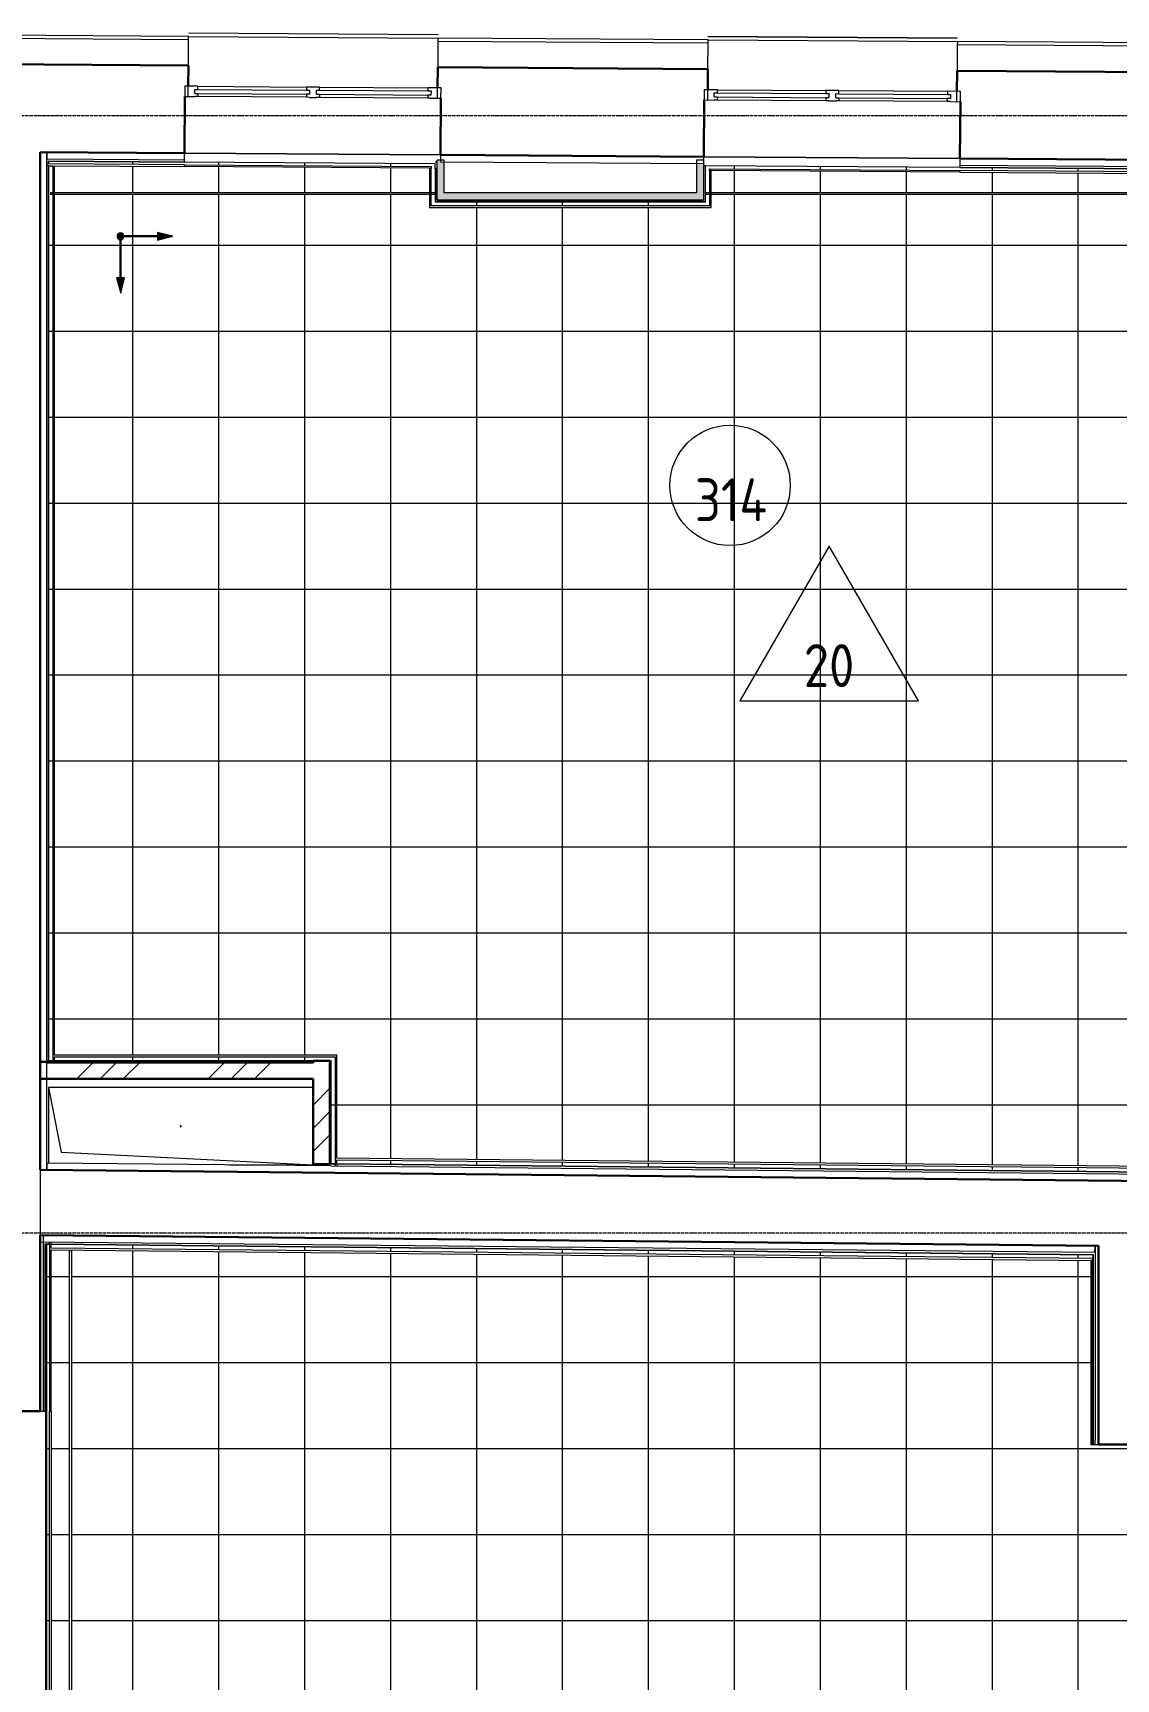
# Model space of a CAD drawing. Header units: millimetres. Extents: x -11798 to 72626, y -32713 to 44110.
# Drawn here: x -6459 to -158, y 33950 to 43525 of the extents above; entities that cross this region are included whole.
import ezdxf

# ---------------------------------------------------------------- set-up
doc = ezdxf.new("R2010")
doc.units = ezdxf.units.MM
doc.linetypes.add('ADSK_Линия сетки', pattern=[25, 20, -2.5, 0, -2.5])
for name, color, linetype, lineweight in [('_ Окна', 7, 'Continuous', 9), ('Марки', 7, 'Continuous', 20), ('Марки помещений', 7, 'Continuous', 20), ('Обобщенные модели', 7, 'Continuous', 18), ('Окна', 7, 'Continuous', 9), ('Оси', 7, 'Continuous', 9), ('Перекрытие штриховка', 7, 'Continuous', 18), ('Стены внутренние', 7, 'Continuous', 18), ('Стены наружные', 7, 'Continuous', 18), ('Стены несущие', 7, 'Continuous', 30), ('Стены отделка', 7, 'Continuous', 30), ('Стены штриховка', 7, 'Continuous', 9), ('Узлы', 7, 'Continuous', 18)]:
    doc.layers.add(name, color=color, linetype=linetype, lineweight=lineweight)
doc.layers.add('Линии', color=7, linetype='Continuous', lineweight=9, true_color=0x00a600)
doc.styles.add('GOST Common_2', font='GOST_Common.ttf', dxfattribs={"width": 0.9, "height": 250})
pattern_1 = [(45, (0, 0), (-381.661, 381.661), []), (45, (134.94, 0), (0, 763.322), []), (45, (-134.94, 0), (0, 763.322), [])]

# ---------------------------------------------------------------- blocks, each defined once
blk = doc.blocks.new('окна_rehau_двупольное_2_фрамуги - 1490х2400 и 2410 _нов_ ок8-2177784-План полов 3-го этажа')
at = {"layer": '_ Окна', "lineweight": 18}
for p, q in [((-669, 135), (-745, 135)), ((-745, 135), (-745, 75)), ((-687, 93), (-687, 117)), ((-687, 117), (-669, 117)), ((-669, 117), (-669, 135)), ((38, 135), (-38, 135)), ((-38, 135), (-38, 117)), ((-38, 117), (-20, 117)), ((-20, 117), (-20, 93)), ((20, 93), (20, 117)), ((20, 117), (38, 117)), ((38, 117), (38, 135)), ((669, 135), (669, 117)), ((745, 135), (669, 135)), ((669, 117), (687, 117)), ((687, 117), (687, 93)), ((745, 75), (745, 135)), ((-745, 75), (-687, 75)), ((-687, 93), (-669, 93)), ((-669, 75), (-687, 75)), ((-669, 93), (-669, 75)), ((-38, 93), (-38, 75)), ((-20, 93), (-38, 93)), ((-20, 75), (-38, 75)), ((-20, 75), (20, 75)), ((20, 93), (38, 93)), ((38, 75), (20, 75)), ((38, 93), (38, 75)), ((669, 93), (669, 75)), ((687, 93), (669, 93)), ((687, 75), (669, 75)), ((687, 75), (745, 75))]:
    blk.add_line(p, q, dxfattribs=at)
at = {"layer": '_ Окна'}
for p, q in [((-725, 75), (-725, 135)), ((-669, 117), (-38, 117)), ((38, 117), (669, 117)), ((725, 75), (725, 135)), ((-687, 93), (-20, 93)), ((20, 93), (687, 93))]:
    blk.add_line(p, q, dxfattribs=at)
at = {"layer": 'Окна'}
for p, q in [((-669, 135), (-38, 135)), ((38, 135), (669, 135)), ((-38, 75), (-669, 75)), ((669, 75), (38, 75))]:
    blk.add_line(p, q, dxfattribs=at)
blk = doc.blocks.new('окна_rehau_двупольное_2_фрамуги - 1490х2400 и 2410 _нов_ ок8-V39-План полов 3-го этажа')
at = {"layer": '_ Окна', "lineweight": 18}
for p, q in [((-669, 135), (-745, 135)), ((-745, 135), (-745, 75)), ((-687, 93), (-687, 117)), ((-687, 117), (-669, 117)), ((-669, 117), (-669, 135)), ((38, 135), (-38, 135)), ((-38, 135), (-38, 117)), ((-38, 117), (-20, 117)), ((-20, 117), (-20, 93)), ((20, 93), (20, 117)), ((20, 117), (38, 117)), ((38, 117), (38, 135)), ((669, 135), (669, 117)), ((745, 135), (669, 135)), ((669, 117), (687, 117)), ((687, 117), (687, 93)), ((745, 75), (745, 135)), ((-745, 75), (-687, 75)), ((-687, 93), (-669, 93)), ((-669, 75), (-687, 75)), ((-669, 93), (-669, 75)), ((-38, 93), (-38, 75)), ((-20, 93), (-38, 93)), ((-20, 75), (-38, 75)), ((-20, 75), (20, 75)), ((20, 93), (38, 93)), ((38, 75), (20, 75)), ((38, 93), (38, 75)), ((669, 93), (669, 75)), ((687, 93), (669, 93)), ((687, 75), (669, 75)), ((687, 75), (745, 75))]:
    blk.add_line(p, q, dxfattribs=at)
at = {"layer": '_ Окна'}
for p, q in [((-725, 75), (-725, 135)), ((-669, 117), (-38, 117)), ((38, 117), (669, 117)), ((725, 75), (725, 135)), ((-687, 93), (-20, 93)), ((20, 93), (687, 93))]:
    blk.add_line(p, q, dxfattribs=at)
at = {"layer": 'Окна'}
for p, q in [((-669, 135), (-38, 135)), ((38, 135), (669, 135)), ((-38, 75), (-669, 75)), ((669, 75), (38, 75))]:
    blk.add_line(p, q, dxfattribs=at)
blk = doc.blocks.new('GM_Отверстие прямоугольное _в плите_ - Отверстие-6220789-План полов 3-го этажа')
at = {"layer": 'Обобщенные модели'}
for p, q in [((770, 225), (-770, 225)), ((-770, 225), (-770, -214.5)), ((-770, 225), (-695, -150)), ((770, 225), (-770, 225)), ((-770, 225), (-770, -214.5)), ((-695, -150), (770, -225)), ((284.5, -225), (770, -225)), ((284.5, -225), (770, -225)), ((770, -225), (770, -221.4)), ((770, -225), (770, -221.4))]:
    blk.add_line(p, q, dxfattribs=at)
for start, end in [(0, 180), (180, 360), (240, 0), (0, 105), (195, 210)]:
    blk.add_arc((0, 0), 2.5, start, end, dxfattribs=at)
blk = doc.blocks.new('ADSK_Марка_Помещение_ОдноЗначение - Номер-159740-План полов 3-го этажа')
at = {"layer": 'Марки помещений'}
blk.add_circle((0, 0), 3.5, dxfattribs=at)
blk = doc.blocks.new('ADSK_Марка_ПерекрытиеПол - Экземпляр_Отделка пола-158379-План полов 3-го этажа')
at = {"layer": 'Марки', "color": 1, "true_color": 0xff0000}
for p, q in [((0, 9), (-5.196, 0)), ((5.196, 0), (0, 9)), ((-5.196, 0), (5.196, 0))]:
    blk.add_line(p, q, dxfattribs=at)

msp = doc.modelspace()

# ---------------------------------------------------------------- hatches: boundary and pattern name
at = {"layer": 'Перекрытие штриховка', "lineweight": 9, "true_color": 0x787878}
h = msp.add_hatch(dxfattribs=at)
h.set_pattern_fill('FP_43', color=8, style=0, pattern_type=2)
h.set_pattern_definition([(0, (122.2, 23790.47), (0, 500), []), (90, (122.2, 23790.47), (-500, 3e-14), [])])
h.paths.add_polyline_path([(2672.568, 37274.273), (2674.579, 37272.273), (2674.401, 37274.273)])
h.paths.add_polyline_path([(1696.92, 36450.753), (1696.92, 36459.752), (1682.01, 36459.902), (1682.01, 36511.904), (1672.529, 36511.999), (1672.618, 36520.998), (1767.614, 36520.052), (1771.221, 36882.034), (1782.652, 36881.92), (1782.981, 36893.285), (2382.765, 36893.285), (2382.765, 37293.285), (2407.765, 37293.285), (2408.513, 37274.273), (2672.568, 37274.273), (2672.401, 37297.273), (2387.765, 37297.273), (2387.765, 37307.273), (2639.4, 37307.273), (2612.903, 42510.38), (1870.708, 42510.38), (1870.708, 42585.628), (-2513.156, 42585.628), (-2513.156, 42510.38), (-4151.697, 42510.38), (-4151.697, 42585.628), (-6332.788, 42585.628), (-6332.788, 37579.64), (-4690.225, 37579.64), (-4690.225, 36979.419), (371.619, 36928.981), (370.772, 36918.989), (-4690.225, 36969.418), (-4690.225, 36946.417), (371.29, 36895.983), (367.683, 36534.001), (462.678, 36533.054), (462.589, 36524.055), (452.589, 36524.055), (452.071, 36472.157), (437.07, 36472.157), (437.072, 36463.307), (452.876, 36464.005), (454.314, 36466.425), (459.981, 36463.078), (464.491, 36464.005), (489.366, 36506.115), (497.976, 36501.029), (502.553, 36508.778), (581.975, 36461.862), (1551.927, 36452.197), (1632.268, 36497.521), (1636.69, 36489.682), (1645.952, 36493.616), (1670.95, 36451.012), (1675.227, 36451.719), (1679.659, 36454.219), (1681.528, 36450.906), (1684.081, 36450.881)])
h.paths.add_polyline_path([(2407.765, 36863.691), (2407.765, 36868.285), (1954.214, 36868.21), (2397.765, 36863.79)])
h.paths.add_polyline_path([(1782.881, 36904.919), (1771.45, 36905.033), (1771.549, 36915.032), (1782.981, 36914.918), (1782.882, 36905.033)])
h.paths.add_polyline_path([(-4723.225, 36946.746), (-4700.225, 36946.746), (-4700.225, 37569.64), (-6332.788, 37569.64), (-6332.788, 37546.64), (-4725.225, 37546.64), (-4724.901, 37544.64), (-4723.225, 37544.64), (-4723.225, 36951.227)])
h.paths.add_polyline_path([(-4723.225, 36944.746), (-4723.457, 36946.517), (-4725.225, 36944.766)])
h.paths.add_polyline_path([(2645.786, 42543.38), (2647.725, 42545.38), (2645.776, 42545.38)])
h.paths.add_polyline_path([(2649.4, 37307.273), (2672.401, 37307.273), (2645.776, 42543.38), (1905.708, 42543.38), (1905.708, 42545.38), (1903.708, 42545.38), (1903.708, 42723.314), (-2546.156, 42753.245), (-2546.156, 42597.628), (-2523.156, 42597.628), (-2523.156, 42735.09), (1880.708, 42705.468), (1880.708, 42597.628), (1895.837, 42597.628), (1895.837, 42585.628), (1880.708, 42585.628), (1880.708, 42520.38), (2622.903, 42520.38), (2647.776, 37626.813)])
h.paths.add_polyline_path([(-6365.788, 37546.64), (-6342.788, 37546.64), (-6342.788, 42585.628), (-6357.788, 42585.628), (-6357.788, 42597.628), (-6342.788, 42597.628), (-6342.788, 42753.161), (-6365.788, 42753.094), (-6365.788, 37569.64)])
h.paths.add_polyline_path([(-6367.788, 37544.64), (-6365.788, 37544.64), (-6365.788, 37546.64)])
h.paths.add_polyline_path([(-2548.156, 42520.38), (-2523.156, 42520.38), (-2523.156, 42585.628), (-2546.156, 42585.628), (-2546.156, 42545.38), (-2548.156, 42545.38), (-2548.156, 42543.38), (-4116.697, 42543.38), (-4116.697, 42545.38), (-4118.697, 42545.38), (-4118.697, 42585.628), (-4141.697, 42585.628), (-4141.697, 42520.38), (-2573.291, 42520.38)])
h.paths.add_polyline_path([(-66.43, 42597.628), (1870.708, 42597.628), (1870.708, 42695.535), (-2513.156, 42725.022), (-2513.156, 42597.628), (-1076.751, 42597.628)])
h.paths.add_polyline_path([(-6332.788, 42597.628), (-4151.697, 42597.628), (-4151.697, 42738.424), (-6332.788, 42753.094), (-6332.788, 42745.714)])
h.paths.add_polyline_path([(-4141.697, 42597.628), (-4118.697, 42597.628), (-4118.697, 42763.822), (-6365.788, 42778.937), (-6365.788, 42763.316), (-4141.697, 42748.356), (-4141.697, 42735.764)])
h.paths.add_polyline_path([(-2555.999, 42753.311), (-2556.985, 42755.318), (-2558.156, 42755.311), (-2556.999, 42753.318), (-2556.649, 42753.316)])
h.paths.add_polyline_path([(-6365.788, 42778.937), (-6367.788, 42780.95), (-6367.788, 42778.95)])
h = msp.add_hatch(dxfattribs=at)
h.set_pattern_fill('FP_44', color=8, style=0, pattern_type=2)
h.set_pattern_definition([(270, (1622.2, 20790.47), (500, 3e-14), []), (0, (1622.2, 20790.47), (0, 500), [])])
h.paths.add_polyline_path([(-1006.598, 28867.307), (-1005.204, 28867.913), (-1006.598, 28869.307)])
h.paths.add_polyline_path([(-6385.788, 28869.307), (-6362.788, 28869.307), (-6362.788, 28892.307), (-6385.788, 28892.307)])
h.paths.add_polyline_path([(-6387.788, 28867.307), (-6385.788, 28869.307), (-6387.788, 28869.307)])
h.paths.add_polyline_path([(-6233.951, 28869.307), (-1039.598, 28869.307), (-1039.598, 28892.307), (-6233.951, 28892.307), (-6233.951, 28882.201), (-6245.951, 28882.201), (-6245.951, 28892.307), (-6352.788, 28892.307), (-6352.788, 28869.307), (-6245.951, 28869.307)])
h.paths.add_polyline_path([(-1029.598, 28869.307), (-1006.598, 28869.307), (-1006.598, 31482.297), (-994.598, 31482.297), (-994.598, 31469.797), (-955, 31469.797), (-955, 31494.797), (-305, 31494.797), (-305, 33915), (-295, 33914.137), (-295, 31894.797), (-292, 31894.797), (-292, 33915), (50, 33915), (50, 34010), (59, 34010), (59, 34000), (111, 34000), (111, 33985), (120, 33985), (120, 34000.392), (116.706, 34002.294), (120, 34008), (120, 34011.939), (76.672, 34036.954), (81.672, 34045.615), (73.878, 34050.115), (120, 34130), (120, 35100), (73.878, 35179.885), (81.672, 35184.385), (76.672, 35193.046), (120, 35219.046), (120, 35222), (116.706, 35227.706), (120, 35229.608), (120, 35245), (111, 35245), (111, 35230), (59, 35230), (59, 35220), (50, 35220), (50, 35315), (-292, 35315), (-292, 36418.568), (-6352.788, 36478.959), (-6352.681, 36455.958), (-295, 36395.597), (-295, 35315), (-305, 35315), (-305, 36385.696), (-6352.788, 36445.958), (-6352.788, 33798.253), (-6245.951, 33798.253), (-6245.951, 36443.493), (-6233.951, 36443.493), (-6233.951, 33798.253), (-6181.576, 33798.253), (-6181.576, 31428.253), (-6352.788, 31428.253), (-6352.788, 28902.307), (-6245.951, 28902.307), (-6245.951, 31392.806), (-6233.951, 31392.806), (-6233.951, 28902.307), (-1039.598, 28902.307), (-1039.598, 31510.797), (-1029.598, 31510.797), (-1029.598, 28871.782)])
h.paths.add_polyline_path([(-6385.788, 28902.307), (-6362.788, 28902.307), (-6362.788, 31438.253), (-6191.576, 31438.253), (-6191.576, 33788.253), (-6362.788, 33788.253), (-6362.788, 36479.059), (-6385.788, 36479.059), (-6385.788, 33780.253), (-6201.576, 33780.253), (-6201.576, 33778.253), (-6199.576, 33778.253), (-6199.576, 31448.253), (-6201.576, 31448.253), (-6201.587, 31446.253), (-6385.788, 31446.253), (-6385.788, 29087.584)])
h.paths.add_polyline_path([(-290, 36418.548), (-290.101, 36420.449), (-292, 36418.568)])
h.paths.add_polyline_path([(-6385.788, 36479.288), (-6387.788, 36481.059), (-6387.788, 36479.308)])
at = {"layer": 'Стены внутренние'}
h = msp.add_hatch(color=256, dxfattribs=at)
h.paths.add_polyline_path([(-4087.616, 42784.905), (-4106.697, 42784.905), (-4106.241, 42595.38), (-4087.616, 42595.38), (-4087.616, 42775.823)])
h.paths.add_polyline_path([(-4086.885, 42595.38), (-4066.697, 42595.38), (-4066.697, 42775.473), (-4086.885, 42775.609), (-4087.616, 42595.38)])
for points in [[(-2558.156, 42555.38), (-2558.156, 42765.326), (-2598.156, 42765.318), (-2598.156, 42555.38)], [(-3097.395, 42555.38), (-2598.156, 42555.38), (-2598.156, 42595.38), (-4106.697, 42595.38), (-4106.697, 42555.38), (-4083.997, 42555.38)]]:
    msp.add_hatch(color=256, dxfattribs=at).paths.add_polyline_path(points)
at = {"layer": 'Стены внутренние', "lineweight": 9}
h = msp.add_hatch(dxfattribs=at)
h.set_pattern_fill('FP_1', color=256, style=0, pattern_type=2)
h.set_pattern_definition(pattern_1)
h.paths.add_polyline_path([(-6229.432, 37440.64), (-4829.225, 37440.64), (-4829.225, 37534.64), (-6332.788, 37540.64), (-6337.794, 37534.64), (-6365.788, 37534.64), (-6365.788, 37540.64), (-6371.788, 37540.64), (-6377.788, 37534.64), (-6377.788, 37440.64), (-6369.225, 37440.64)])
h = msp.add_hatch(dxfattribs=at)
h.set_pattern_fill('FP_1', color=256, style=0, pattern_type=2)
h.set_pattern_definition(pattern_1)
h.paths.add_polyline_path([(-4729.225, 36944.243), (-4729.225, 37546.64), (-4829.225, 37546.64), (-4829.225, 36944.243)])
at = {"layer": 'Узлы', "true_color": 0xff0000}
for points in [[(-5949.779, 42322.757), (-5944.603, 42323.438), (-5939.779, 42325.436), (-5935.637, 42328.615), (-5932.459, 42332.757), (-5930.461, 42337.58), (-5929.815, 42343.026), (-5930.461, 42347.933), (-5932.459, 42352.757), (-5935.637, 42356.899), (-5939.779, 42360.077), (-5944.603, 42362.075), (-5949.779, 42362.757), (-5954.956, 42362.075), (-5959.779, 42360.077), (-5963.922, 42356.899), (-5967.1, 42352.757), (-5969.098, 42347.933), (-5969.779, 42342.757), (-5969.098, 42337.58), (-5967.1, 42332.757), (-5963.922, 42328.615), (-5959.779, 42325.436), (-5954.956, 42323.438)], [(-5735.128, 42319.131), (-5648.039, 42343.026), (-5735.128, 42364.74), (-5735.128, 42322.757)], [(-5948.54, 42012.542), (-5926.557, 42100.712), (-5972.165, 42100.712), (-5949.779, 42017.167)]]:
    msp.add_hatch(color=1, dxfattribs=at).paths.add_polyline_path(points)

# ---------------------------------------------------------------- linework, layer by layer
at = {"layer": 'Линии', "color": 1, "lineweight": 30, "true_color": 0xff0000}
for q in [(-5649.779, 42342.757), (-5949.779, 42042.757)]:
    msp.add_line((-5949.779, 42342.757), q, dxfattribs=at)
at = {"layer": 'Линии', "color": 1, "lineweight": 18, "true_color": 0xff0000}
for p, q in [((-5646.958, 42342.757), (-5735.128, 42364.74)), ((-5735.128, 42364.74), (-5735.128, 42319.131)), ((-5735.128, 42319.131), (-5646.958, 42342.757)), ((-5972.165, 42100.712), (-5948.54, 42012.542)), ((-5926.557, 42100.712), (-5972.165, 42100.712)), ((-5948.54, 42012.542), (-5926.557, 42100.712))]:
    msp.add_line(p, q, dxfattribs=at)
for start, end in [(0, 180), (180, 0)]:
    msp.add_arc((-5949.779, 42342.757), 20, start, end, dxfattribs=at)
at = {"layer": 'Оси', "linetype": 'ADSK_Линия сетки'}
for p, q in [((-10997.814, 43045), (56004.853, 43045)), ((-10997.814, 36545), (56004.853, 36545))]:
    msp.add_line(p, q, dxfattribs=at)
at = {"layer": 'Стены внутренние'}
for p, q in [((-4087.616, 42815.638), (-5577.583, 42825.644)), ((-5577.583, 42825.636), (-4087.616, 42815.614)), ((-1065.683, 42795.343), (-2555.649, 42805.349)), ((-2555.649, 42805.31), (-1065.683, 42795.288)), ((-4151.697, 42738.424), (-5578.104, 42748.018)), ((-5578.037, 42758.018), (-4141.697, 42748.356)), ((-4151.697, 42736.066), (-4151.697, 42738.424)), ((-4141.697, 42748.356), (-4141.697, 42735.999)), ((-2523.156, 42735.09), (-1066.153, 42725.29)), ((-2523.156, 42725.089), (-2523.156, 42735.09)), ((-1066.22, 42715.29), (-2513.156, 42725.022)), ((-6357.788, 42597.628), (-6342.788, 42597.628)), ((-6357.788, 42597.628), (-6357.788, 42585.628)), ((-6342.788, 42585.628), (-6357.788, 42585.628)), ((-6332.788, 42597.628), (-4151.697, 42597.628)), ((-4151.697, 42585.628), (-6332.788, 42585.628)), ((-4141.697, 42597.628), (-4118.697, 42597.628)), ((-4118.697, 42585.628), (-4141.697, 42585.628)), ((-2546.156, 42597.628), (-2523.156, 42597.628)), ((-2523.156, 42585.628), (-2546.156, 42585.628)), ((-2513.156, 42597.628), (1870.708, 42597.628)), ((1870.708, 42585.628), (-2513.156, 42585.628)), ((-6245.951, 33798.253), (-6245.951, 36443.493)), ((-6245.951, 36443.493), (-6233.951, 36443.493)), ((-6233.951, 36443.493), (-6233.951, 33798.253)), ((-6362.788, 33788.253), (-6362.788, 35508.253)), ((-6352.788, 35508.253), (-6352.788, 33798.253))]:
    msp.add_line(p, q, dxfattribs=at)
at = {"layer": 'Стены наружные'}
for p, q in [((-5553.016, 43505.495), (-4103.049, 43495.757)), ((-5552.882, 43525.494), (-5552.889, 43524.494)), ((-4102.921, 43514.756), (-5552.889, 43524.494)), ((-5552.882, 43525.494), (-4102.915, 43515.756)), ((-4102.915, 43515.756), (-4102.921, 43514.756)), ((-2532.955, 43504.212), (-2532.948, 43505.212)), ((-1082.988, 43494.474), (-2532.955, 43504.212)), ((-2532.948, 43505.212), (-1082.981, 43495.474)), ((-2531.083, 43485.2), (-1081.115, 43475.462)), ((-1082.981, 43495.474), (-1082.988, 43494.474)), ((-4118.697, 42763.822), (-5577.932, 42773.637)), ((-4118.697, 42775.823), (-4106.697, 42775.742)), ((-4118.697, 42735.845), (-4118.697, 42763.822)), ((-2555.985, 42755.311), (-2555.999, 42753.311)), ((-1066.032, 42743.289), (-2546.156, 42753.245)), ((-6385.788, 35508.253), (-6385.788, 33780.253))]:
    msp.add_line(p, q, dxfattribs=at)
at = {"layer": 'Стены несущие'}
for p, q in [((-5554.158, 43335.499), (-6927.788, 43344.724)), ((-5554.964, 43215.501), (-5554.158, 43335.499)), ((-4104.191, 43325.761), (-4104.997, 43205.763)), ((-4104.191, 43325.761), (-2532.224, 43315.203)), ((-2533.03, 43195.206), (-2532.224, 43315.203)), ((-1082.257, 43305.465), (-1083.063, 43185.468)), ((-1082.257, 43305.465), (450.713, 43295.17)), ((-5577.583, 42825.644), (-5575.366, 43155.637)), ((-4085.4, 43145.63), (-4087.616, 42815.638)), ((-2555.649, 42805.349), (-2553.433, 43135.342)), ((-1063.466, 43125.335), (-1065.683, 42795.343)), ((-6417.788, 42831.287), (-5577.583, 42825.644)), ((-6417.788, 36911.628), (-6417.788, 42831.287)), ((-4087.616, 42815.638), (-4086.616, 42815.631)), ((-4086.616, 42815.631), (-2555.649, 42805.349)), ((-1065.683, 42795.343), (427.288, 42785.316)), ((-4829.225, 37540.64), (-6416.225, 37540.64)), ((-6416.225, 37540.64), (-6416.225, 37440.64)), ((-4829.225, 37546.64), (-4829.225, 37534.64)), ((-4729.225, 37546.64), (-4829.225, 37546.64)), ((-4729.225, 36944.243), (-4729.225, 37546.64)), ((-6416.225, 37440.64), (-4829.225, 37440.64)), ((-4829.225, 37440.64), (-4829.225, 36944.243)), ((-6417.788, 36911.628), (370.772, 36843.986)), ((-4829.225, 36944.243), (-4729.225, 36944.243)), ((-6417.788, 36531.61), (-260, 36470.252)), ((-6417.788, 36531.61), (-6417.788, 35508.253)), ((-260, 35315), (-260, 36470.252)), ((-6747.788, 35508.253), (-6417.788, 35508.253)), ((-260, 35315), (50, 35315))]:
    msp.add_line(p, q, dxfattribs=at)
at = {"layer": 'Стены отделка', "lineweight": 9}
for p, q in [((-5553.016, 43505.495), (-7097.788, 43515.869)), ((-5554.158, 43335.499), (-5553.151, 43485.495)), ((-5553.151, 43485.495), (-5553.016, 43505.495)), ((-4103.049, 43495.757), (-4104.191, 43325.761)), ((-2531.083, 43485.2), (-4103.049, 43495.757)), ((-2531.217, 43465.2), (-2531.083, 43485.2)), ((-1081.115, 43475.462), (-1081.25, 43455.462)), ((451.855, 43465.166), (-1081.115, 43475.462)), ((-2532.224, 43315.203), (-2531.217, 43465.2)), ((-1081.25, 43455.462), (-1082.257, 43305.465)), ((-6377.788, 42831.287), (-6417.788, 42831.287)), ((-6377.788, 36911.628), (-6377.788, 42831.287)), ((-6377.518, 42831.017), (-6377.787, 42791.018)), ((-5577.583, 42825.636), (-6377.518, 42831.017)), ((-5577.932, 42773.637), (-5577.583, 42825.636)), ((-4087.616, 42815.614), (-4087.885, 42775.615)), ((-2555.649, 42805.31), (-4087.616, 42815.614)), ((-2555.999, 42753.311), (-2555.649, 42805.31)), ((-6365.788, 42763.316), (-6365.788, 42778.937)), ((-6365.788, 42778.937), (-5577.932, 42773.637)), ((-5578.037, 42758.018), (-6365.788, 42763.316)), ((-6365.788, 37546.64), (-6365.788, 42753.316)), ((-6365.788, 42753.316), (-6342.788, 42753.161)), ((-6342.788, 42753.161), (-6342.788, 37540.64)), ((-6332.788, 37579.64), (-6332.788, 42753.094)), ((-6332.788, 42753.094), (-5578.104, 42748.018)), ((-5578.104, 42748.018), (-5578.037, 42758.018)), ((-4141.697, 42735.999), (-4151.697, 42736.066)), ((-4151.697, 42736.066), (-4151.697, 42510.38)), ((-4141.697, 42520.38), (-4141.697, 42735.999)), ((-4106.697, 42735.764), (-4118.697, 42735.845)), ((-4118.697, 42735.845), (-4118.697, 42545.38)), ((-4066.697, 42784.905), (-4106.697, 42784.905)), ((-4106.697, 42555.38), (-4106.697, 42784.905)), ((-4087.885, 42775.615), (-4086.885, 42775.609)), ((-4086.885, 42775.609), (-2555.918, 42765.311)), ((-4066.697, 42595.38), (-4066.697, 42784.905)), ((-2598.156, 42784.905), (-2598.156, 42595.38)), ((-2558.156, 42784.905), (-2598.156, 42784.905)), ((-2558.156, 42784.905), (-2558.156, 42555.38)), ((-2546.156, 42753.245), (-2555.999, 42753.311)), ((-2546.156, 42545.38), (-2546.156, 42753.245)), ((-2513.156, 42725.022), (-2523.156, 42725.089)), ((-2523.156, 42725.089), (-2523.156, 42520.38)), ((-2513.156, 42510.38), (-2513.156, 42725.022)), ((-1066.153, 42725.29), (-1066.22, 42715.29)), ((-1066.22, 42715.29), (426.751, 42705.248)), ((426.818, 42715.247), (-1066.153, 42725.29)), ((-1065.683, 42795.288), (-1066.032, 42743.289)), ((-1066.032, 42743.289), (426.939, 42733.247)), ((427.288, 42785.246), (-1065.683, 42795.288)), ((-2523.156, 42520.38), (-4141.697, 42520.38)), ((-4116.697, 42543.38), (-2548.156, 42543.38)), ((-4106.697, 42555.38), (-2558.156, 42555.38)), ((-2598.156, 42595.38), (-4066.697, 42595.38)), ((-4151.697, 42510.38), (-2513.156, 42510.38)), ((-4829.225, 37546.64), (-6365.788, 37546.64)), ((-4690.225, 37579.64), (-6332.788, 37579.64)), ((-6332.788, 37540.64), (-6332.788, 37569.64)), ((-6332.788, 37569.64), (-4700.225, 37569.64)), ((-4725.225, 37546.64), (-4729.225, 37546.64)), ((-4723.225, 36946.746), (-4723.225, 37544.64)), ((-4700.225, 37569.64), (-4700.225, 36946.517)), ((-4690.225, 36979.419), (-4690.225, 37579.64)), ((-6377.788, 37534.64), (-4829.225, 37534.64)), ((-4735.225, 37534.64), (-4735.225, 36934.865)), ((-4729.225, 37534.64), (-4735.225, 37534.64)), ((371.619, 36928.981), (-4690.225, 36979.419)), ((-4690.225, 36946.417), (-4690.225, 36969.418)), ((-4690.225, 36969.418), (371.519, 36918.982)), ((-6417.788, 36911.628), (-6377.788, 36911.628)), ((-6377.275, 36951.227), (-6377.674, 36911.229)), ((-4725.225, 36934.765), (-6377.275, 36951.227)), ((-4700.225, 36946.517), (-4723.225, 36946.746)), ((371.29, 36895.983), (-4690.225, 36946.417)), ((-6397.788, 36531.186), (-6417.788, 36531.186)), ((-6416.221, 36531.594), (-6416.62, 36491.596)), ((-280, 36430.449), (-6416.62, 36491.596)), ((-6397.788, 36481.408), (-6397.788, 36531.186)), ((-6385.788, 36479.288), (-6362.788, 36479.059)), ((-6385.788, 35508.253), (-6385.788, 36479.288)), ((-6362.788, 36479.059), (-6362.788, 35508.253)), ((-6352.788, 36478.959), (-292, 36418.568)), ((-6352.788, 36455.958), (-6352.788, 36478.959)), ((-295, 36395.597), (-6352.788, 36455.958)), ((-6352.788, 35508.253), (-6352.788, 36445.958)), ((-6352.788, 36445.958), (-305, 36385.696)), ((-295, 35315), (-295, 36395.597)), ((-292, 36418.568), (-292, 35315)), ((-280.403, 36430.453), (-280.004, 36470.451)), ((-260, 36470.85), (-280, 36470.85)), ((-280, 36470.85), (-280, 36420.449)), ((-260, 36470.252), (-260, 36470.85)), ((-305, 36385.696), (-305, 35315)), ((-6417.788, 35508.253), (-6385.788, 35508.253)), ((-6397.788, 35509.253), (-6397.788, 35508.253)), ((-6362.788, 35508.253), (-6352.788, 35508.253)), ((-280, 35315), (-280, 35340)), ((-305, 35315), (-295, 35315)), ((-292, 35315), (-260, 35315))]:
    msp.add_line(p, q, dxfattribs=at)
at = {"layer": 'Стены штриховка'}
for p, q in [((-5553.151, 43485.495), (-6927.788, 43494.727)), ((-5553.151, 43485.495), (-5553.151, 43485.495)), ((-2531.217, 43465.2), (-4103.183, 43475.757)), ((451.72, 43445.167), (-1081.25, 43455.462)), ((-5577.851, 42785.637), (-6377.788, 42791.018)), ((-6365.788, 42763.316), (-6377.788, 42763.397)), ((-6365.788, 42753.316), (-6377.788, 42753.397)), ((-6367.788, 42763.33), (-6367.788, 42780.95)), ((-6367.788, 42780.95), (-5577.918, 42775.637)), ((-6367.788, 37544.64), (-6367.788, 42753.329)), ((-4116.697, 42735.831), (-4116.697, 42543.38)), ((-2548.156, 42753.258), (-2548.156, 42543.38)), ((-1066.019, 42745.289), (426.952, 42735.247)), ((-1065.952, 42755.289), (427.019, 42745.247)), ((-2546.156, 42545.38), (-4118.697, 42545.38)), ((-4118.697, 42545.38), (-4118.697, 42543.38)), ((-4118.697, 42543.38), (-4116.697, 42543.38)), ((-2548.156, 42543.38), (-2546.156, 42543.38)), ((-2546.156, 42543.38), (-2546.156, 42545.38)), ((-4829.225, 37544.64), (-6367.788, 37544.64)), ((-4723.225, 37544.64), (-4729.225, 37544.64)), ((-4725.225, 36944.766), (-4725.225, 37546.64)), ((-4723.225, 37546.64), (-4725.225, 37546.64)), ((-4723.225, 37544.64), (-4723.225, 37546.64)), ((-6417.788, 36911.628), (-6417.788, 36531.61)), ((-4700.225, 36944.517), (-4725.225, 36944.766)), ((-4725.225, 36934.765), (371.17, 36883.984)), ((-4700.225, 36946.517), (-4700.225, 36934.516)), ((-4690.225, 36946.417), (-4690.225, 36934.417)), ((371.27, 36893.983), (-4690.225, 36944.417)), ((-6362.788, 36479.059), (-6362.788, 36491.059)), ((-6352.788, 36478.959), (-6352.788, 36490.96)), ((-6397.788, 35509.253), (-6397.788, 36481.408)), ((-6387.788, 36481.308), (-6362.788, 36481.059)), ((-6387.788, 35508.253), (-6387.788, 36481.308)), ((-6352.788, 36480.959), (-290, 36420.548)), ((-290, 36420.548), (-290, 35315)), ((-280, 36420.449), (-280, 35340))]:
    msp.add_line(p, q, dxfattribs=at)

# ---------------------------------------------------------------- block references
at = {"layer": 'Марки', "color": 1, "true_color": 0xff0000, "xscale": 99.99999999999993, "yscale": 99.99999999999993, "zscale": 99.99999999999993}
msp.add_blockref('ADSK_Марка_ПерекрытиеПол - Экземпляр_Отделка пола-158379-План полов 3-го этажа', (-1826.399, 39640.671), dxfattribs=at)
at = {"layer": 'Марки помещений', "xscale": 99.99999999999993, "yscale": 99.99999999999993, "zscale": 99.99999999999993}
msp.add_blockref('ADSK_Марка_Помещение_ОдноЗначение - Номер-159740-План полов 3-го этажа', (-2402.999, 40893.518), dxfattribs=at)
at = {"layer": 'Обобщенные модели'}
msp.add_blockref('GM_Отверстие прямоугольное _в плите_ - Отверстие-6220789-План полов 3-го этажа', (-5599.225, 37165.64), dxfattribs=at)
at = {"layer": 'Окна', "rotation": 359.6152078770644}
for name, p in [('окна_rehau_двупольное_2_фрамуги - 1490х2400 и 2410 _нов_ ок8-2177784-План полов 3-го этажа', (-4830.887, 43075.635)), ('окна_rehau_двупольное_2_фрамуги - 1490х2400 и 2410 _нов_ ок8-V39-План полов 3-го этажа', (-1808.953, 43055.34))]:
    msp.add_blockref(name, p, dxfattribs=at)

# ---------------------------------------------------------------- texts
at = {"layer": 'Марки', "color": 1, "lineweight": 9, "true_color": 0xff0000, "insert": (-1827.431, 39845.097), "char_height": 250, "width": 327.6, "attachment_point": 5, "line_spacing_factor": 1.022766, "style": 'GOST Common_2'}
msp.add_mtext('\\pxqc,t1.44,2.88,4.32,5.76,7.2,8.64,10.08,11.52,12.96,14.4,15.84,17.28,18.72,20.16,21.6,23.04,24.48,25.92,27.36,28.8,30.24,31.68,33.12,34.56,36,37.44,38.88,40.32,41.76,43.2,44.64,46.08;{20}', dxfattribs=at)
at = {"layer": 'Марки помещений', "lineweight": 9, "insert": (-2397.607, 40809.936), "char_height": 250, "width": 458.1, "attachment_point": 5, "line_spacing_factor": 1.022766, "style": 'GOST Common_2'}
msp.add_mtext('\\pxqc,t1.8,3.6,5.4,7.2,9,10.8,12.6,14.4,16.2,18,19.8,21.6,23.4,25.2,27,28.8,30.6,32.4,34.2,36,37.8,39.6,41.4,43.2,45,46.8,48.6,50.4,52.2,54,55.8,57.6;{314}', dxfattribs=at)

doc.saveas('drawing.dxf')
